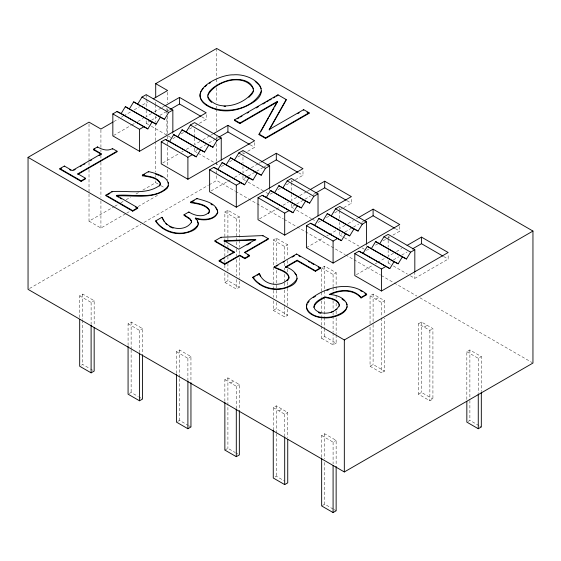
<?xml version="1.0" encoding="UTF-8"?>
<svg xmlns="http://www.w3.org/2000/svg" width="561" height="561" viewBox="0 0 561 561"><rect width="100%" height="100%" fill="white"/><g stroke="black" fill="none" stroke-linecap="round" stroke-linejoin="round"><path stroke-width="0.42" stroke-dasharray="2.81 2.1" d="M113.813 121.59L118.357 118.967M121.386 117.214L122.901 116.337M123.658 115.903L131.239 111.527M134.268 109.781L139.577 106.716M142.606 104.963L147.908 101.906M113.595 135.467L131.022 125.405M131.779 124.963L134.808 123.217M137.845 121.464L143.146 118.406M151.484 113.588L146.176 116.653L146.176 108.189M154.513 111.842L161.337 107.901M162.094 107.467L164.366 106.155M146.176 120.776L146.176 123.252L150.727 120.629M151.484 120.187L156.785 117.13M159.815 115.377L166.638 111.443M167.395 111.001L169.667 109.69M172.851 138.651L175.123 137.34M181.189 133.841L183.461 132.529M189.52 129.03L191.799 127.719M194.828 125.966L198.615 123.778M199.372 123.343L206.196 119.402L206.196 114.451M162.746 162.971L178.657 153.777M181.687 152.031L183.202 151.154M186.238 149.408L191.539 146.344M199.877 141.533L194.569 144.591L194.569 137.824M202.907 139.78L209.73 135.846M210.487 135.404L212.759 134.093M194.569 147.894L194.569 151.197L199.12 148.567M199.877 148.132L205.936 144.633M208.973 142.88L215.031 139.38M215.789 138.946L218.061 137.627M89.017 169.464L89.017 221.153L114.023 206.714M114.781 206.28L120.089 203.215M120.846 202.78L123.118 201.469M126.148 199.716L130.699 197.093M136 194.029L139.03 192.283M142.824 190.095L155.706 182.655L160.173 185.235M89.017 221.153L100.924 228.032L125.93 213.594M126.695 213.152L130.482 210.964M138.055 206.595L158.518 194.779M221.244 166.596L224.274 164.843M229.582 161.778L231.854 160.467M237.92 156.968L240.192 155.656M243.222 153.903L244.736 153.034M247.766 151.281L254.589 147.34L254.589 142.396M29.565 288.48L140.923 224.19M143.953 222.444L208.341 185.263M209.099 184.828L216.672 180.453L234.877 190.964M211.139 190.908L227.051 181.722M227.808 181.28L231.602 179.092M234.631 177.346L239.933 174.282M248.271 169.471L242.969 172.536L242.969 166.61M251.3 167.718L258.123 163.784M258.88 163.342L260.395 162.473M242.969 175.831L242.969 179.134L247.513 176.512M248.271 176.07L255.851 171.694M256.608 171.259L263.425 167.318M264.182 166.883L266.454 165.572M79.683 317.575L79.683 295.843L82.733 294.083L94.164 300.689L94.164 325.892M224.863 241.574L224.863 212.023L227.913 210.263L239.344 216.869L239.344 239.463M272.674 192.781L269.638 194.534L265.192 191.967M277.976 189.723L281.005 187.97M286.313 184.906L288.585 183.594M291.615 181.848L294.644 180.095M295.402 179.66L302.982 175.284L302.982 169.506M79.683 295.843L91.113 302.442L94.164 300.689M224.863 212.023L236.3 218.622L239.344 216.869M259.533 218.846L275.444 209.66M276.201 209.225L279.995 207.037M283.025 205.284L288.326 202.226M296.664 197.409L291.362 200.473L291.362 194.548M299.693 195.663L306.516 191.722M307.274 191.287L309.546 189.976M291.362 203.776L291.362 207.072L295.906 204.449M296.664 204.008L304.244 199.639M305.002 199.197L310.303 196.133M313.333 194.387L314.854 193.51M128.076 345.513L128.076 323.788L131.127 322.028L142.557 328.627L142.557 353.83M273.263 289.504L273.263 239.968L276.307 238.208L287.737 244.806L287.737 256.973M318.031 222.472L321.067 220.725M326.369 217.661L329.398 215.908M334.707 212.85L339.251 210.221M340.008 209.786L343.037 208.033M343.802 207.598L351.375 203.222L351.375 197.451M128.076 323.788L139.507 330.387L142.557 328.627M273.263 239.968L284.693 246.567L287.737 244.806M81.513 365.19L82.733 364.489L89.879 368.612M224.863 272.863L224.863 282.428L227.913 280.668L239.344 287.267L239.344 278.572M306.411 247.66L323.844 237.598M326.874 235.851L328.388 234.975M329.146 234.54L336.726 230.164M345.057 225.354L339.756 228.411L339.756 222.493M348.086 223.601L353.395 220.536M356.424 218.79L357.939 217.913M224.863 282.428L236.3 289.027L239.344 287.267M339.756 231.714L339.756 235.017L342.028 233.699M345.057 231.952L352.638 227.577M353.395 227.142L358.696 224.077M361.733 222.324L363.248 221.448M176.47 373.458L176.47 351.726L179.52 349.966L190.95 356.565L190.95 381.775M321.656 291.369L321.656 267.906L324.7 266.145L336.137 272.744L336.137 285.78M366.431 250.416L368.703 249.098M375.519 245.164L377.798 243.853M383.1 240.788L387.644 238.166M388.401 237.724L389.916 236.854M392.952 235.101L399.769 231.16L399.769 226.216M176.47 351.726L187.9 358.325L190.95 356.565M321.656 267.906L333.087 274.504L336.137 272.744M129.296 393.485L131.127 392.427L138.272 396.55M273.263 300.808L273.263 310.366L276.307 308.606L287.737 315.205L287.737 308.255M356.319 274.729L372.238 265.542M375.267 263.789L376.782 262.913M377.539 262.478L385.119 258.102M393.45 253.292L388.149 256.356L388.149 250.43M396.487 251.538L401.788 248.481M273.263 310.366L284.693 316.965L287.737 315.205M388.149 260.479L388.149 262.955L390.421 261.643M393.45 259.89L398.759 256.826M401.788 255.08L407.09 252.015M224.863 401.396L224.863 379.664L227.913 377.904L239.344 384.509L239.344 409.712M370.05 323.655L370.05 295.843L373.1 294.083L384.53 300.689L384.53 314.595M230.585 382.967L233.628 381.207M375.765 299.146L378.815 297.386M410.379 275.788L414.824 278.354L448.162 259.105L448.162 254.154M224.863 379.664L236.3 386.263L239.344 384.509M370.05 295.843L381.48 302.442L384.53 300.689M177.69 421.423L179.52 420.364L188.096 425.315M321.656 326.137L321.656 338.304L324.7 336.544L336.137 343.15L336.137 334.454M321.656 338.304L333.087 344.91L336.137 343.15M273.263 430.203L273.263 407.609L276.307 405.848L287.737 412.447L287.737 437.65M418.443 323.788L421.493 322.028L432.924 328.627L432.924 399.025L429.873 400.785L418.443 394.187L418.443 323.788L429.873 330.387L432.924 328.627M278.978 410.904L282.022 409.144M424.158 327.084L427.209 325.324M273.263 407.609L284.693 414.207L287.737 412.447M224.863 450.069L227.913 448.309L235.059 452.432M370.05 327.133L370.05 366.249L373.1 364.489L384.53 371.087L384.53 318.066M370.05 366.249L381.48 372.848L384.53 371.087M321.656 457.278L321.656 435.546L324.7 433.786L336.137 440.385L336.137 465.595M466.836 399.53L466.836 351.726L469.887 349.966L481.317 356.565L481.317 391.333M321.656 435.546L333.087 442.145L336.137 440.385M466.836 351.726L478.267 358.325L481.317 356.565M275.086 476.948L276.307 476.247L284.883 481.198M418.443 394.187L421.493 392.427L432.924 399.025M322.266 505.594L324.7 504.185L333.276 509.136M468.056 421.423L469.887 420.364L479.171 425.729M201.75 116.835L206.196 119.402M250.143 144.773L254.589 147.34M298.536 172.718L302.982 175.284M346.929 200.656L351.375 203.222M395.323 228.593L399.769 231.16M443.716 256.538L448.162 259.105M146.176 123.252L150.614 125.818M151.358 126.239L166.89 135.208M168.377 136.071L172.108 138.223M194.569 151.197L197.535 152.908M198.278 153.335L214.575 162.746M215.319 163.174L219.021 165.313M242.969 179.134L247.415 181.701M248.151 182.129L264.455 191.539M291.362 207.072L293.585 208.355M296.545 210.066L311.369 218.622M312.105 219.049L315.808 221.188M339.756 235.017L343.458 237.156M344.202 237.584L359.019 246.139M361.985 247.85L365.688 249.989M388.149 262.955L390.372 264.238M393.338 265.949L407.412 274.077M235.634 191.399L283.417 218.986M284.175 219.428L296.313 226.434M297.071 226.868L344.854 254.456M345.611 254.897L353.199 259.273M353.956 259.715L380.498 275.037M381.256 275.479L393.394 282.485M394.152 282.919L416.907 296.061M419.937 297.807L532.193 362.616M160.916 185.663L164.632 187.809M479.886 426.143L481.317 426.97M90.587 369.026L92.733 370.26M138.988 396.964L141.127 398.205M188.812 425.729L190.95 426.97M235.774 452.846L237.92 454.08M333.991 509.549L336.137 510.791M478.267 358.325L478.267 393.093M469.887 349.966L469.887 399.509M469.887 400.379L469.887 420.364M429.873 330.387L429.873 400.785M421.493 322.028L421.493 392.427M414.824 271.755L414.824 278.354M388.149 236.048L388.149 239.428M388.149 240.276L388.149 247.043M381.48 302.442L381.48 317.224M381.48 318.087L381.48 372.848M373.1 294.083L373.1 323.634M373.1 324.503L373.1 364.489M366.431 243.811L366.431 245.466M339.756 208.103L339.756 209.8M339.756 210.641L339.756 219.106M336.137 286.65L336.137 290.128M336.137 295.345L336.137 299.686M336.137 303.164L336.137 307.512M336.137 310.99L336.137 314.462M336.137 317.94L336.137 333.585M333.087 274.504L333.087 286.671M333.087 287.541L333.087 291.888M333.087 300.577L333.087 309.272M333.087 312.75L333.087 315.352M333.087 316.222L333.087 331.867M333.087 332.736L333.087 344.91M333.087 442.145L333.087 463.877M324.7 266.145L324.7 295.696M324.7 296.566L324.7 316.558M324.7 317.428L324.7 327.855M324.7 328.725L324.7 336.544M324.7 433.786L324.7 458.989M324.7 462.467L324.7 504.185M321.656 292.239L321.656 297.456M321.656 300.934L321.656 316.579M321.656 317.449L321.656 325.268M291.362 180.165L291.362 181.855M291.362 182.704L291.362 191.168M287.737 260.451L287.737 263.929M287.737 269.14L287.737 272.618M287.737 282.176L287.737 287.393M287.737 288.263L287.737 307.386M284.693 246.567L284.693 259.603M284.693 263.081L284.693 270.03M284.693 274.378L284.693 282.204M284.693 283.067L284.693 285.675M284.693 290.023L284.693 305.668M284.693 306.537L284.693 316.965M284.693 414.207L284.693 435.932M276.307 238.208L276.307 263.411M276.307 270.367L276.307 289.483M276.307 290.353L276.307 299.048M276.307 302.519L276.307 308.606M276.307 405.848L276.307 432.79M276.307 433.66L276.307 476.247M273.263 290.374L273.263 297.33M269.638 187.935L269.638 190.41M242.969 150.53L242.969 153.917M242.969 157.304L242.969 163.223M239.344 240.332L239.344 247.289M239.344 250.76L239.344 254.238M239.344 257.716L239.344 277.709M236.3 218.622L236.3 241.223M236.3 242.093L236.3 248.179M236.3 249.049L236.3 255.998M236.3 259.477L236.3 275.991M236.3 279.469L236.3 289.027M236.3 386.263L236.3 407.994M227.913 210.263L227.913 237.212M227.913 238.081L227.913 239.813M227.913 245.031L227.913 249.379M227.913 250.248L227.913 255.458M227.913 256.328L227.913 259.806M227.913 263.284L227.913 271.103M227.913 274.581L227.913 280.668M227.913 377.904L227.913 448.309M224.863 242.443L224.863 245.052M224.863 248.53L224.863 256.349M224.863 259.827L224.863 264.175M224.863 265.044L224.863 269.392M216.672 48.449L216.672 78.175M216.672 79.052L216.672 84.297M216.672 87.789L216.672 102.649M216.672 106.148L216.672 107.894M216.672 108.771L216.672 130.629M216.672 136.744L216.672 138.497M216.672 143.742L216.672 161.224M216.672 162.094L216.672 166.47M216.672 170.839L216.672 180.453M194.569 129.36L194.569 136.975M187.9 358.325L187.9 380.056M179.52 349.966L179.52 377.777M179.52 378.647L179.52 420.364M172.851 132.052L172.851 133.7M167.613 92.277L167.613 102.796M167.613 108.925L167.613 110.678M167.613 115.938L167.613 135.208M167.613 136.085L167.613 141.344M167.613 142.221L167.613 146.596M167.613 147.473L167.613 165.874M167.613 169.38L167.613 179.892M166.89 108.343L166.89 110.075M166.89 110.945L166.89 113.539M166.89 118.743L166.89 134.345M155.706 102.053L155.706 103.806M155.706 104.683L155.706 112.565M155.706 116.071L155.706 122.2M155.706 123.076L155.706 140.601M155.706 141.477L155.706 172.143M155.706 175.642L155.706 177.395M155.706 180.901L155.706 182.655M146.176 94.655L146.176 98.035M146.176 98.883L146.176 107.347M139.507 330.387L139.507 352.112M131.127 322.028L131.127 348.97M131.127 349.84L131.127 392.427M100.924 129.907L100.924 149.177M100.924 150.053L100.924 151.807M100.924 155.313L100.924 158.819M100.924 162.318L100.924 197.367M100.924 200.873L100.924 228.032M91.113 302.442L91.113 324.174M89.017 123.904L89.017 161.575M89.017 162.452L89.017 165.958M82.733 294.083L82.733 319.293M82.733 320.163L82.733 364.489"/><path stroke-width="0.84" d="M253.467 91.134C253.074 78.638 235.024 77.649 225.95 81.135C218.201 83.505 199.8 93.47 211.735 102.446M288.964 278.375C289.167 271.138 279.224 269.694 274.231 266.945L274.231 267.492C279.294 270.002 286.678 271.405 289.006 277.134M339.223 306.215C339.91 299.244 330.001 298.087 325.085 296.881C297.113 308.669 330.001 321.769 339.223 305.661M307.098 304.118C303.789 312.701 315.261 317.203 321.972 317.771A19.565 11.297 0 0 0 333.529 316.937C355.485 311.565 348.122 295.317 329.237 294.49C339.054 289.35 353.304 288.144 361.06 297.421L366.642 294.202C351.123 280.956 327.729 286.419 312.603 297.54C298.992 306.096 310.752 316.846 321.972 317.224A19.565 11.297 0 0 0 333.529 316.383C338.823 314.735 345.106 312.302 347.231 306.706M200.165 93.918L200.922 91.562M261.412 91.022C253.733 109.311 224.491 115.307 208.005 105.671C184.471 91.541 219.519 74.22 233.404 74.851C252.268 73.077 275.661 90.938 249.876 104.262C240.108 109.865 228.355 112.452 217.261 109.893C210.003 107.754 199.807 103.68 199.912 94.704M159.689 185.993L160.404 183.77C157.255 177.248 148.574 177.031 142.354 175.677L142.354 175.13L148.546 171.554C155.762 173.412 172.395 177.458 167.409 188.075C153.623 200.221 133.034 194.835 116.337 195.964M313.816 307.379C315.324 302.267 320.752 299.833 325.085 297.428C330.029 298.536 336.916 299.469 339.279 304.609M217.759 212.058C214.463 220.228 202.914 220.305 195.691 218.061L195.284 218.846L195.691 218.608C202.914 220.852 214.463 220.782 217.759 212.605C217.135 202.97 204.267 200.796 196.89 198.489L190.726 202.044L190.726 202.598C197.191 203.909 205.431 204.435 209.386 210.536L209.141 212.57L208.32 213.594M297.19 278.586C287.982 293.634 262.324 291.454 252.941 277.176L259.105 273.621L259.512 273.852C263.67 285.71 282.064 288.193 288.964 277.828M207.928 95.167C215.382 80.875 244.105 72.383 253.53 88.897M253.467 90.58C245.949 104.802 217.303 113.385 207.893 96.892M252.499 93.428L253.144 91.899M191.539 222.121C184.892 232.71 166.077 229.33 162.346 217.521L161.94 217.282L155.776 220.845L155.776 221.392C161.771 230.185 172.879 234.821 183.363 233.411C189.064 232.387 197.851 230.305 198.321 223.285L197.311 220.515L195.284 218.299M198.103 224.821C188.061 238.341 164.429 234.309 155.776 220.845M168.37 185.719C156.75 200.817 132.578 193.713 116.337 195.41L137.711 207.752L137.711 208.299L132.719 211.181L105.889 195.691L105.889 195.144L111.99 191.617C127.578 190.333 146.19 195.263 159.689 185.439L160.404 183.223C157.255 176.694 148.574 176.484 142.354 175.13M234.491 119.914L277.968 94.816L286.173 99.549L286.173 100.103L269.238 130.075L269.238 129.521L303.662 109.647L309.062 112.768L309.062 113.315L265.584 138.42L259.105 134.675L259.105 134.128L277.379 101.387L239.891 123.034L234.491 119.914L234.491 120.468L239.891 123.581L277.379 101.941L277.379 101.387M259.105 134.675L259.953 133.153M260.802 131.632L268.453 117.929M269.308 116.4L273.978 108.028M274.834 106.506L277.379 101.941M269.238 129.521L286.173 99.549M165.123 105.713L179.52 97.404L206.196 112.803L139.507 151.302L112.838 135.902L112.838 113.904L117.004 111.499L121.169 113.518L125.341 106.681L156.182 124.107L160.348 117.27L164.513 119.29L168.686 112.459L172.851 110.054L172.851 132.052M129.507 108.708L133.672 101.871L164.513 119.29M137.845 103.89L142.01 97.06L146.176 94.655L172.851 110.054M117.004 111.499L147.845 128.918L152.01 122.081L156.182 124.107M213.517 133.658L227.913 125.341L254.589 140.741L187.9 179.247L161.231 163.84L161.231 141.842L165.397 139.437L169.562 141.456L173.735 134.626L204.576 152.045L208.741 145.215L212.914 147.234L217.079 140.397L221.244 137.992L221.244 159.99M177.9 136.646L182.066 129.808L212.914 147.234M186.238 131.835L190.403 124.998L194.569 122.593L221.244 137.992M165.397 139.437L196.238 156.856L200.403 150.025L204.576 152.045M261.153 162.031L276.307 153.286L302.982 168.686L236.3 207.184L209.625 191.785L209.625 169.78L213.79 167.374L217.963 169.394L222.128 162.564L252.969 179.983L257.134 173.153L261.307 175.172L265.472 168.342L269.638 165.93L269.638 187.935M226.293 164.583L230.466 157.753L261.307 175.172M234.631 159.773L238.797 152.936L242.969 150.53L269.638 165.93M213.79 167.374L244.631 184.8L248.804 177.963L252.969 179.983M310.303 189.534L324.7 181.224L351.375 196.623L284.693 235.122L258.018 219.723L258.018 197.724L262.183 195.319L266.356 197.339L270.521 190.502L301.362 207.928L305.528 201.09L309.7 203.11L313.865 196.28L318.031 193.875L318.031 215.873M274.687 192.528L278.859 185.691L309.7 203.11M283.025 187.711L287.19 180.88L291.362 178.475L318.031 193.875M262.183 195.319L293.024 212.738L297.197 205.901L301.362 207.928M358.696 217.479L373.1 209.162L399.769 224.561L333.087 263.067L306.411 247.66L306.411 225.662L310.577 223.257L314.749 225.277L318.914 218.446L349.755 235.865L353.928 229.028L358.093 231.055L362.259 224.218L366.431 221.812L366.431 243.811M323.08 220.466L327.252 213.629L358.093 231.055M331.418 215.655L335.583 208.818L339.756 206.413L366.431 221.812M310.577 223.257L341.425 240.676L345.59 233.846L349.755 235.865M407.09 245.416L421.493 237.107L448.162 252.506L381.48 291.005L354.804 275.605L354.804 253.6L358.977 251.195L363.142 253.214L367.308 246.384L398.149 263.803L402.321 256.973L406.487 258.993L410.652 252.162L414.824 249.75L414.824 271.755M371.48 248.404L375.646 241.574L406.487 258.993M379.811 243.593L383.983 236.756L388.149 234.351L414.824 249.75M358.977 251.195L389.818 268.621L393.983 261.784L398.149 263.803M307.919 302.947L309.146 301.187M201.378 90.924L203.187 88.365M252.015 94.031L248.853 97.319M287.155 280.858L288.375 279.609M204.94 86.773L206.686 85.181M335.815 309.953L336.958 309.188M209.393 83.4L210.747 82.509M313.319 297.625L315.464 296.229M155.706 97.67L155.706 83.652L216.672 48.449L532.95 231.055L532.95 363.058L344.328 471.955L28.05 289.357L28.05 157.353L89.017 122.151L100.924 129.03L113.049 122.025M153.216 98.841L167.613 90.524L155.706 83.652M93.505 149.219L97.481 146.926C101.962 149.612 107.628 151.428 112.516 148.595L117.039 151.211L117.039 151.758L77.853 174.38L77.853 173.833L85.567 178.286L85.567 178.833L81.128 181.392L59.929 169.156L59.929 168.609L64.368 166.042L72.25 170.593L101.387 153.77L93.505 149.219L93.505 149.773L101.387 154.324L99.15 155.614M59.929 169.156L61.408 168.3M93.505 149.773L94.83 149.009M170.425 109.255L179.52 104.002L201.006 116.408M112.838 113.904L139.507 129.303L143.679 126.898M73.743 170.285L75.237 169.422M80.468 166.4L81.962 165.537M83.456 164.675L84.949 163.812M90.181 160.79L91.674 159.927M77.853 173.833L117.039 151.211M59.929 168.609L81.128 180.845L85.567 178.286M237.485 118.736L238.986 117.866M240.487 117.004L241.987 116.134M247.233 113.105L248.733 112.242M256.23 107.915L258.474 106.618M262.976 104.016L265.22 102.719M266.72 101.857L268.221 100.987M269.722 100.124L271.222 99.255M273.466 97.958L274.967 97.095M276.468 96.226L277.968 95.363L277.968 94.816M107.922 194.52L109.956 193.342M142.354 175.677L144.422 174.492M218.818 137.193L227.913 131.94L249.4 144.345M161.231 141.842L187.9 157.241L192.072 154.836M297.674 113.652L299.174 112.789M105.889 195.144L132.719 210.634L137.711 207.752M259.105 134.128L265.584 137.866L309.062 112.768M190.726 202.598L194.148 200.621M267.218 165.13L276.307 159.885L297.793 172.29M191.483 221.441L189.793 219.063L184.008 215.34L184.008 214.793L188.861 211.995C194.618 215.852 204.036 217.991 209.141 212.016L209.386 209.982C205.431 203.888 197.191 203.363 190.726 202.044M209.625 169.78L236.3 185.186L240.466 182.774M214.919 240.823L234.133 251.917L234.133 252.471L214.919 241.377L214.919 240.823L221.048 237.289L262.892 235.585L268.263 238.684L268.263 239.238L245.157 252.576M315.612 193.075L324.7 187.823L346.193 200.228M258.018 197.724L284.693 213.124L288.859 210.719M268.263 238.684L244.407 252.457L249.575 255.444L249.575 255.991L244.905 258.691L239.736 255.704L224.786 264.336L219.183 261.103L219.183 260.549L234.133 251.917M219.183 261.103L221.42 259.806M222.92 258.944L224.414 258.081M229.645 255.059L231.139 254.196M232.633 253.334L234.133 252.471M246.931 245.08L250.627 242.948M219.183 260.549L224.786 263.789L239.736 255.157L244.905 258.137L249.575 255.444M274.231 266.945L296.622 254.014L320.478 267.786L320.478 268.333L315.373 271.286L297.148 260.767L285.584 267.443L285.584 266.896C297.989 270.809 302.386 282.421 287.814 287.204C275.795 292.19 260.465 288.649 252.941 277.73L254.996 276.538M257.05 275.353L259.105 274.168L259.105 273.621M79.683 319.314L79.683 366.249L91.113 372.848L94.164 371.087L94.164 327.631M276.468 266.202L277.961 265.339M283.186 262.324L284.679 261.461M292.148 257.148L294.385 255.858M364.005 221.013L373.1 215.761L394.586 228.166M285.584 266.896L297.148 260.22L315.373 270.739L320.478 267.786M306.411 225.662L333.087 241.062L337.252 238.656M128.076 346.382L128.076 394.187L139.507 400.785L142.557 399.025L142.557 354.699M412.398 248.951L421.493 243.705L442.98 256.111M354.804 253.6L381.48 269.007L385.645 266.594M330.008 294.7C339.671 289.799 353.535 288.943 361.06 297.968L366.642 294.749L366.642 294.202M176.47 374.32L176.47 422.124L187.9 428.73L190.95 426.97L190.95 382.637M28.05 157.353L344.328 339.952L532.95 231.055M224.863 402.265L224.863 450.069L236.3 456.668L239.344 454.908L239.344 410.582M273.263 430.203L273.263 478.007L284.693 484.606L287.737 482.846L287.737 439.389M321.656 458.141L321.656 505.945L333.087 512.551L336.137 510.791L336.137 466.457M466.836 401.269L466.836 422.124L478.267 428.73L481.317 426.97L481.317 392.202M331.151 312.295L333.262 311.348M326.874 290.458L329.012 289.602M224.141 240.76L255.795 239.414L238.804 249.224L224.141 240.76L224.141 241.307L255.795 239.961M224.042 106.309L225.613 106.295M155.348 173.994L159.142 175.439M318.318 312.547L320.597 313.431M169.674 226.686L173.132 228.131M360.141 290.521L362.315 291.545M160.418 176.07L162.332 177.031M307.035 112.151L309.062 113.315M142.01 97.06L168.686 112.459M190.403 124.998L217.079 140.397M238.797 152.936L265.472 168.342M287.19 180.88L313.865 196.28M335.583 208.818L362.259 224.218M383.983 236.756L410.652 252.162M133.672 101.871L160.348 117.27M182.066 129.808L208.741 145.215M230.466 157.753L257.134 173.153M278.859 185.691L305.528 201.09M327.252 213.629L353.928 229.028M375.646 241.574L402.321 256.973M125.341 106.681L152.01 122.081M173.735 134.626L200.403 150.025M222.128 162.564L248.804 177.963M270.521 190.502L297.197 205.901M318.914 218.446L345.59 233.846M367.308 246.384L393.983 261.784M121.169 113.518L147.845 128.918M169.562 141.456L196.238 156.856M217.963 169.394L244.631 184.8M266.356 197.339L293.024 212.738M314.749 225.277L341.425 240.676M363.142 253.214L389.818 268.621M298.859 255.858L300.352 256.714M308.55 261.447L310.044 262.31M311.537 263.172L313.767 264.462M318.241 267.043L320.478 268.333M184.008 214.793L189.793 218.517L191.483 220.894L191.539 222.675M247.359 254.715L248.839 255.564M117.074 196.385L118.553 197.241M120.026 198.089L121.499 198.938M135.503 207.023L137.711 208.299M69.382 169.492L70.812 170.32M255.206 81.401L259.743 85.588L261.167 88.554M341.979 298.985L344.608 300.899M210.936 204.043L212.233 204.996M364.888 293.2L366.642 294.749M165.797 223.566L166.883 224.723M294.841 273.158L296.285 274.939M215.487 207.367L217.619 210.74M162.346 218.075L164.317 221.679M260.311 276.166L259.512 273.852M346.446 302.947L347.189 304.868M197.311 221.062L198.321 223.839M168.146 182.486L168.461 183.756M478.267 393.962L478.267 428.73M421.493 237.107L421.493 243.705M381.48 269.007L381.48 291.005M373.1 209.162L373.1 215.761M361.06 297.421L361.06 297.968M344.328 339.952L344.328 471.955M333.087 241.062L333.087 263.067M333.087 465.616L333.087 512.551M324.7 181.224L324.7 187.823M315.373 270.739L315.373 271.286M303.662 109.647L303.662 110.201M297.148 260.22L297.148 260.767M296.622 254.014L296.622 254.561M284.693 213.124L284.693 235.122M284.693 436.802L284.693 484.606M276.307 153.286L276.307 159.885M265.584 137.866L265.584 138.42M262.892 235.585L262.892 236.132M252.941 277.176L252.941 277.73M244.905 258.137L244.905 258.691M239.891 123.034L239.891 123.581M239.736 255.157L239.736 255.704M236.3 185.186L236.3 207.184M236.3 408.864L236.3 456.668M227.913 125.341L227.913 131.94M224.786 263.789L224.786 264.336M221.048 237.289L221.048 237.836M196.89 198.489L196.89 199.036M195.691 218.061L195.691 218.608M191.077 202.248L191.077 202.794M188.861 211.995L188.861 212.542M187.9 157.241L187.9 179.247M187.9 380.926L187.9 428.73M179.52 97.404L179.52 104.002M161.94 217.282L161.94 217.836M148.546 171.554L148.546 172.108M142.676 175.312L142.676 175.866M139.507 129.303L139.507 151.302M139.507 352.981L139.507 400.785M132.719 210.634L132.719 211.181M112.516 148.595L112.516 149.149M111.99 191.617L111.99 192.171M97.481 146.926L97.481 147.48M91.113 325.043L91.113 372.848M81.128 180.845L81.128 181.392M64.368 166.042L64.368 166.596"/></g></svg>
